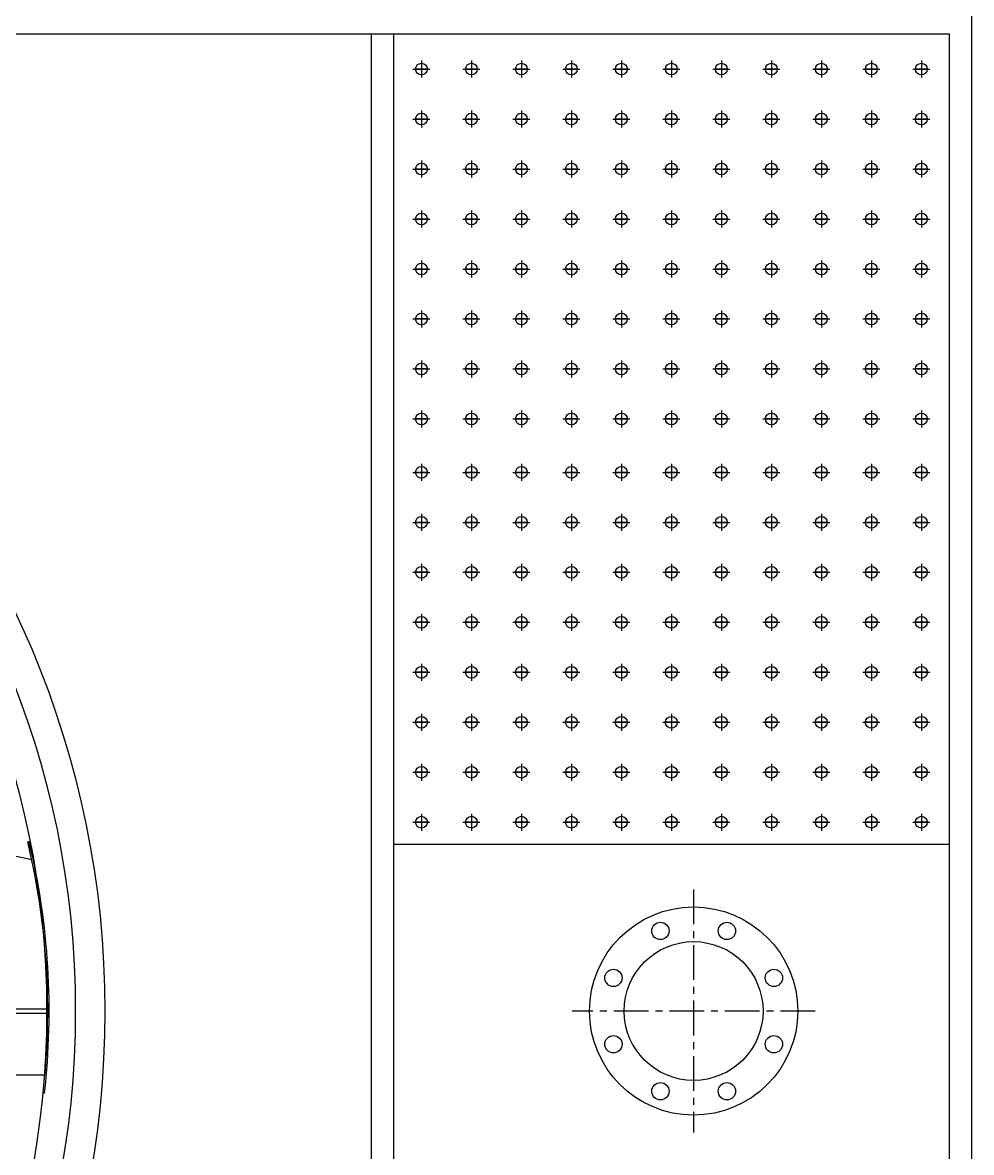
# Model space of a CAD drawing. Header units: millimetres. Extents: x 0 to 25222, y 0 to 17836.
# Drawn here: x 8255 to 9963, y 12965 to 14999 of the extents above; entities that cross this region are included whole.
import ezdxf

# ---------------------------------------------------------------- set-up
doc = ezdxf.new("R2010")
doc.units = ezdxf.units.MM
doc.linetypes.add('CENTER', pattern=[2, 1.25, -0.25, 0.25, -0.25])
doc.layers.add('CENTER', color=1, linetype='CENTER')
doc.layers.add('LINE', color=7, linetype='Continuous')

msp = doc.modelspace()

# ---------------------------------------------------------------- linework, layer by layer
at = {"color": 3}
for p, q in [((9963.1, 15019.1), (9963.1, 11419.1)), ((3533.1, 14979.1), (9923.1, 14979.1)), ((8883.1, 11459.1), (8883.1, 14979.1)), ((8923.1, 11459.1), (8923.1, 14979.1)), ((9923.1, 14979.1), (9923.1, 11459.1)), ((9923.1, 13519.1), (8923.1, 13519.1)), ((6810.5, 13223), (8298.4, 13223)), ((6810.5, 13215.1), (8298.4, 13215.1))]:
    msp.add_line(p, q, dxfattribs=at)
for centre in [(8973.1, 14915.3), (9063.1, 14915.3), (9153.1, 14915.3), (9243.1, 14915.3), (9333.1, 14915.3), (9423.1, 14915.3), (9513.1, 14915.3), (9603.1, 14915.3), (9693.1, 14915.3), (9783.1, 14915.3), (9873.1, 14915.3), (8973.1, 14825.3), (9063.1, 14825.3), (9153.1, 14825.3), (9243.1, 14825.3), (9333.1, 14825.3), (9423.1, 14825.3), (9513.1, 14825.3), (9603.1, 14825.3), (9693.1, 14825.3), (9783.1, 14825.3), (9873.1, 14825.3), (8973.1, 14735.3), (9063.1, 14735.3), (9153.1, 14735.3), (9243.1, 14735.3), (9333.1, 14735.3), (9423.1, 14735.3), (9513.1, 14735.3), (9603.1, 14735.3), (9693.1, 14735.3), (9783.1, 14735.3), (9873.1, 14735.3), (8973.1, 14645.3), (9063.1, 14645.3), (9153.1, 14645.3), (9243.1, 14645.3), (9333.1, 14645.3), (9423.1, 14645.3), (9513.1, 14645.3), (9603.1, 14645.3), (9693.1, 14645.3), (9783.1, 14645.3), (9873.1, 14645.3), (8973.1, 14555.3), (9063.1, 14555.3), (9153.1, 14555.3), (9243.1, 14555.3), (9333.1, 14555.3), (9423.1, 14555.3), (9513.1, 14555.3), (9603.1, 14555.3), (9693.1, 14555.3), (9783.1, 14555.3), (9873.1, 14555.3), (8973.1, 14465.3), (9063.1, 14465.3), (9153.1, 14465.3), (9243.1, 14465.3), (9333.1, 14465.3), (9423.1, 14465.3), (9513.1, 14465.3), (9603.1, 14465.3), (9693.1, 14465.3), (9783.1, 14465.3), (9873.1, 14465.3), (8973.1, 14375.3), (9063.1, 14375.3), (9153.1, 14375.3), (9243.1, 14375.3), (9333.1, 14375.3), (9423.1, 14375.3), (9513.1, 14375.3), (9603.1, 14375.3), (9693.1, 14375.3), (9783.1, 14375.3), (9873.1, 14375.3), (8973.1, 14285.3), (9063.1, 14285.3), (9153.1, 14285.3), (9243.1, 14285.3), (9333.1, 14285.3), (9423.1, 14285.3), (9513.1, 14285.3), (9603.1, 14285.3), (9693.1, 14285.3), (9783.1, 14285.3), (9873.1, 14285.3), (8973.1, 14189.1), (9063.1, 14189.1), (9153.1, 14189.1), (9243.1, 14189.1), (9333.1, 14189.1), (9423.1, 14189.1), (9513.1, 14189.1), (9603.1, 14189.1), (9693.1, 14189.1), (9783.1, 14189.1), (9873.1, 14189.1), (8973.1, 14099.1), (9063.1, 14099.1), (9153.1, 14099.1), (9243.1, 14099.1), (9333.1, 14099.1), (9423.1, 14099.1), (9513.1, 14099.1), (9603.1, 14099.1), (9693.1, 14099.1), (9783.1, 14099.1), (9873.1, 14099.1), (8973.1, 14009.1), (9063.1, 14009.1), (9153.1, 14009.1), (9243.1, 14009.1), (9333.1, 14009.1), (9423.1, 14009.1), (9513.1, 14009.1), (9603.1, 14009.1), (9693.1, 14009.1), (9783.1, 14009.1), (9873.1, 14009.1), (8973.1, 13919.1), (9063.1, 13919.1), (9153.1, 13919.1), (9243.1, 13919.1), (9333.1, 13919.1), (9423.1, 13919.1), (9513.1, 13919.1), (9603.1, 13919.1), (9693.1, 13919.1), (9783.1, 13919.1), (9873.1, 13919.1), (8973.1, 13829.1), (9063.1, 13829.1), (9153.1, 13829.1), (9243.1, 13829.1), (9333.1, 13829.1), (9423.1, 13829.1), (9513.1, 13829.1), (9603.1, 13829.1), (9693.1, 13829.1), (9783.1, 13829.1), (9873.1, 13829.1), (8973.1, 13739.1), (9063.1, 13739.1), (9153.1, 13739.1), (9243.1, 13739.1), (9333.1, 13739.1), (9423.1, 13739.1), (9513.1, 13739.1), (9603.1, 13739.1), (9693.1, 13739.1), (9783.1, 13739.1), (9873.1, 13739.1), (8973.1, 13649.1), (9063.1, 13649.1), (9153.1, 13649.1), (9243.1, 13649.1), (9333.1, 13649.1), (9423.1, 13649.1), (9513.1, 13649.1), (9603.1, 13649.1), (9693.1, 13649.1), (9783.1, 13649.1), (9873.1, 13649.1), (8973.1, 13559.1), (9063.1, 13559.1), (9153.1, 13559.1), (9243.1, 13559.1), (9333.1, 13559.1), (9423.1, 13559.1), (9513.1, 13559.1), (9603.1, 13559.1), (9693.1, 13559.1), (9783.1, 13559.1), (9873.1, 13559.1)]:
    msp.add_circle(centre, 10.6)
for centre, radius in [((6728.1, 13219.1), 1675), ((6728.1, 13219.1), 1675), ((6728.1, 13219.1), 1621.9), ((6728.1, 13219.1), 1570.3), ((9463.1, 13219.1), 187.5), ((9403.3, 13363.4), 15.6), ((9522.9, 13363.4), 15.6), ((9463.1, 13219.1), 125), ((9318.8, 13278.8), 15.6), ((9607.5, 13278.8), 15.6), ((9318.8, 13159.3), 15.6), ((9607.5, 13159.3), 15.6), ((9403.3, 13074.7), 15.6), ((9522.9, 13074.7), 15.6)]:
    msp.add_circle(centre, radius, dxfattribs=at)
at = {"layer": 'CENTER', "linetype": 'CENTER', "ltscale": 50}
for p, q in [((8957.8, 14915.3), (8988.4, 14915.3)), ((8984.9, 14915.3), (8961.4, 14915.3)), ((8961.4, 14915.3), (8984.9, 14915.3)), ((8984.9, 14915.3), (8961.4, 14915.3)), ((8973.1, 14930.6), (8973.1, 14900)), ((8973.1, 14927.1), (8973.1, 14903.5)), ((9047.8, 14915.3), (9078.4, 14915.3)), ((9074.9, 14915.3), (9051.4, 14915.3)), ((9051.4, 14915.3), (9074.9, 14915.3)), ((9074.9, 14915.3), (9051.4, 14915.3)), ((9063.1, 14930.6), (9063.1, 14900)), ((9063.1, 14927.1), (9063.1, 14903.5)), ((9137.8, 14915.3), (9168.4, 14915.3)), ((9164.9, 14915.3), (9141.4, 14915.3)), ((9141.4, 14915.3), (9164.9, 14915.3)), ((9164.9, 14915.3), (9141.4, 14915.3)), ((9153.1, 14930.6), (9153.1, 14900)), ((9153.1, 14927.1), (9153.1, 14903.5)), ((9227.8, 14915.3), (9258.4, 14915.3)), ((9254.9, 14915.3), (9231.4, 14915.3)), ((9231.4, 14915.3), (9254.9, 14915.3)), ((9254.9, 14915.3), (9231.4, 14915.3)), ((9243.1, 14930.6), (9243.1, 14900)), ((9243.1, 14927.1), (9243.1, 14903.5)), ((9317.8, 14915.3), (9348.4, 14915.3)), ((9344.9, 14915.3), (9321.4, 14915.3)), ((9321.4, 14915.3), (9344.9, 14915.3)), ((9344.9, 14915.3), (9321.4, 14915.3)), ((9333.1, 14930.6), (9333.1, 14900)), ((9333.1, 14927.1), (9333.1, 14903.5)), ((9407.8, 14915.3), (9438.4, 14915.3)), ((9434.9, 14915.3), (9411.4, 14915.3)), ((9411.4, 14915.3), (9434.9, 14915.3)), ((9434.9, 14915.3), (9411.4, 14915.3)), ((9423.1, 14930.6), (9423.1, 14900)), ((9423.1, 14927.1), (9423.1, 14903.5)), ((9497.8, 14915.3), (9528.4, 14915.3)), ((9524.9, 14915.3), (9501.4, 14915.3)), ((9501.4, 14915.3), (9524.9, 14915.3)), ((9524.9, 14915.3), (9501.4, 14915.3)), ((9513.1, 14930.6), (9513.1, 14900)), ((9513.1, 14927.1), (9513.1, 14903.5)), ((9587.8, 14915.3), (9618.4, 14915.3)), ((9614.9, 14915.3), (9591.4, 14915.3)), ((9591.4, 14915.3), (9614.9, 14915.3)), ((9614.9, 14915.3), (9591.4, 14915.3)), ((9603.1, 14930.6), (9603.1, 14900)), ((9603.1, 14927.1), (9603.1, 14903.5)), ((9677.8, 14915.3), (9708.4, 14915.3)), ((9704.9, 14915.3), (9681.4, 14915.3)), ((9681.4, 14915.3), (9704.9, 14915.3)), ((9704.9, 14915.3), (9681.4, 14915.3)), ((9693.1, 14930.6), (9693.1, 14900)), ((9693.1, 14927.1), (9693.1, 14903.5)), ((9767.8, 14915.3), (9798.4, 14915.3)), ((9794.9, 14915.3), (9771.4, 14915.3)), ((9771.4, 14915.3), (9794.9, 14915.3)), ((9794.9, 14915.3), (9771.4, 14915.3)), ((9783.1, 14930.6), (9783.1, 14900)), ((9783.1, 14927.1), (9783.1, 14903.5)), ((9857.8, 14915.3), (9888.4, 14915.3)), ((9884.9, 14915.3), (9861.4, 14915.3)), ((9861.4, 14915.3), (9884.9, 14915.3)), ((9884.9, 14915.3), (9861.4, 14915.3)), ((9873.1, 14930.6), (9873.1, 14900)), ((9873.1, 14927.1), (9873.1, 14903.5)), ((8973.1, 14840.6), (8973.1, 14810)), ((8973.1, 14837.1), (8973.1, 14813.5)), ((9063.1, 14840.6), (9063.1, 14810)), ((9063.1, 14837.1), (9063.1, 14813.5)), ((9153.1, 14840.6), (9153.1, 14810)), ((9153.1, 14837.1), (9153.1, 14813.5)), ((9243.1, 14840.6), (9243.1, 14810)), ((9243.1, 14837.1), (9243.1, 14813.5)), ((9333.1, 14840.6), (9333.1, 14810)), ((9333.1, 14837.1), (9333.1, 14813.5)), ((9423.1, 14840.6), (9423.1, 14810)), ((9423.1, 14837.1), (9423.1, 14813.5)), ((9513.1, 14840.6), (9513.1, 14810)), ((9513.1, 14837.1), (9513.1, 14813.5)), ((9603.1, 14840.6), (9603.1, 14810)), ((9603.1, 14837.1), (9603.1, 14813.5)), ((9693.1, 14840.6), (9693.1, 14810)), ((9693.1, 14837.1), (9693.1, 14813.5)), ((9783.1, 14840.6), (9783.1, 14810)), ((9783.1, 14837.1), (9783.1, 14813.5)), ((9873.1, 14840.6), (9873.1, 14810)), ((9873.1, 14837.1), (9873.1, 14813.5)), ((8957.8, 14825.3), (8988.4, 14825.3)), ((8984.9, 14825.3), (8961.4, 14825.3)), ((8961.4, 14825.3), (8984.9, 14825.3)), ((8984.9, 14825.3), (8961.4, 14825.3)), ((9047.8, 14825.3), (9078.4, 14825.3)), ((9074.9, 14825.3), (9051.4, 14825.3)), ((9051.4, 14825.3), (9074.9, 14825.3)), ((9074.9, 14825.3), (9051.4, 14825.3)), ((9137.8, 14825.3), (9168.4, 14825.3)), ((9164.9, 14825.3), (9141.4, 14825.3)), ((9141.4, 14825.3), (9164.9, 14825.3)), ((9164.9, 14825.3), (9141.4, 14825.3)), ((9227.8, 14825.3), (9258.4, 14825.3)), ((9254.9, 14825.3), (9231.4, 14825.3)), ((9231.4, 14825.3), (9254.9, 14825.3)), ((9254.9, 14825.3), (9231.4, 14825.3)), ((9317.8, 14825.3), (9348.4, 14825.3)), ((9344.9, 14825.3), (9321.4, 14825.3)), ((9321.4, 14825.3), (9344.9, 14825.3)), ((9344.9, 14825.3), (9321.4, 14825.3)), ((9407.8, 14825.3), (9438.4, 14825.3)), ((9434.9, 14825.3), (9411.4, 14825.3)), ((9411.4, 14825.3), (9434.9, 14825.3)), ((9434.9, 14825.3), (9411.4, 14825.3)), ((9497.8, 14825.3), (9528.4, 14825.3)), ((9524.9, 14825.3), (9501.4, 14825.3)), ((9501.4, 14825.3), (9524.9, 14825.3)), ((9524.9, 14825.3), (9501.4, 14825.3)), ((9587.8, 14825.3), (9618.4, 14825.3)), ((9614.9, 14825.3), (9591.4, 14825.3)), ((9591.4, 14825.3), (9614.9, 14825.3)), ((9614.9, 14825.3), (9591.4, 14825.3)), ((9677.8, 14825.3), (9708.4, 14825.3)), ((9704.9, 14825.3), (9681.4, 14825.3)), ((9681.4, 14825.3), (9704.9, 14825.3)), ((9704.9, 14825.3), (9681.4, 14825.3)), ((9767.8, 14825.3), (9798.4, 14825.3)), ((9794.9, 14825.3), (9771.4, 14825.3)), ((9771.4, 14825.3), (9794.9, 14825.3)), ((9794.9, 14825.3), (9771.4, 14825.3)), ((9857.8, 14825.3), (9888.4, 14825.3)), ((9884.9, 14825.3), (9861.4, 14825.3)), ((9861.4, 14825.3), (9884.9, 14825.3)), ((9884.9, 14825.3), (9861.4, 14825.3)), ((8973.1, 14750.6), (8973.1, 14720)), ((9063.1, 14750.6), (9063.1, 14720)), ((9153.1, 14750.6), (9153.1, 14720)), ((9243.1, 14750.6), (9243.1, 14720)), ((9333.1, 14750.6), (9333.1, 14720)), ((9423.1, 14750.6), (9423.1, 14720)), ((9513.1, 14750.6), (9513.1, 14720)), ((9603.1, 14750.6), (9603.1, 14720)), ((9693.1, 14750.6), (9693.1, 14720)), ((9783.1, 14750.6), (9783.1, 14720)), ((9873.1, 14750.6), (9873.1, 14720)), ((8957.8, 14735.3), (8988.4, 14735.3)), ((8984.9, 14735.3), (8961.4, 14735.3)), ((8961.4, 14735.3), (8984.9, 14735.3)), ((8984.9, 14735.3), (8961.4, 14735.3)), ((8973.1, 14747.1), (8973.1, 14723.5)), ((9047.8, 14735.3), (9078.4, 14735.3)), ((9074.9, 14735.3), (9051.4, 14735.3)), ((9051.4, 14735.3), (9074.9, 14735.3)), ((9074.9, 14735.3), (9051.4, 14735.3)), ((9063.1, 14747.1), (9063.1, 14723.5)), ((9137.8, 14735.3), (9168.4, 14735.3)), ((9164.9, 14735.3), (9141.4, 14735.3)), ((9141.4, 14735.3), (9164.9, 14735.3)), ((9164.9, 14735.3), (9141.4, 14735.3)), ((9153.1, 14747.1), (9153.1, 14723.5)), ((9227.8, 14735.3), (9258.4, 14735.3)), ((9254.9, 14735.3), (9231.4, 14735.3)), ((9231.4, 14735.3), (9254.9, 14735.3)), ((9254.9, 14735.3), (9231.4, 14735.3)), ((9243.1, 14747.1), (9243.1, 14723.5)), ((9317.8, 14735.3), (9348.4, 14735.3)), ((9344.9, 14735.3), (9321.4, 14735.3)), ((9321.4, 14735.3), (9344.9, 14735.3)), ((9344.9, 14735.3), (9321.4, 14735.3)), ((9333.1, 14747.1), (9333.1, 14723.5)), ((9407.8, 14735.3), (9438.4, 14735.3)), ((9434.9, 14735.3), (9411.4, 14735.3)), ((9411.4, 14735.3), (9434.9, 14735.3)), ((9434.9, 14735.3), (9411.4, 14735.3)), ((9423.1, 14747.1), (9423.1, 14723.5)), ((9497.8, 14735.3), (9528.4, 14735.3)), ((9524.9, 14735.3), (9501.4, 14735.3)), ((9501.4, 14735.3), (9524.9, 14735.3)), ((9524.9, 14735.3), (9501.4, 14735.3)), ((9513.1, 14747.1), (9513.1, 14723.5)), ((9587.8, 14735.3), (9618.4, 14735.3)), ((9614.9, 14735.3), (9591.4, 14735.3)), ((9591.4, 14735.3), (9614.9, 14735.3)), ((9614.9, 14735.3), (9591.4, 14735.3)), ((9603.1, 14747.1), (9603.1, 14723.5)), ((9677.8, 14735.3), (9708.4, 14735.3)), ((9704.9, 14735.3), (9681.4, 14735.3)), ((9681.4, 14735.3), (9704.9, 14735.3)), ((9704.9, 14735.3), (9681.4, 14735.3)), ((9693.1, 14747.1), (9693.1, 14723.5)), ((9767.8, 14735.3), (9798.4, 14735.3)), ((9794.9, 14735.3), (9771.4, 14735.3)), ((9771.4, 14735.3), (9794.9, 14735.3)), ((9794.9, 14735.3), (9771.4, 14735.3)), ((9783.1, 14747.1), (9783.1, 14723.5)), ((9857.8, 14735.3), (9888.4, 14735.3)), ((9884.9, 14735.3), (9861.4, 14735.3)), ((9861.4, 14735.3), (9884.9, 14735.3)), ((9884.9, 14735.3), (9861.4, 14735.3)), ((9873.1, 14747.1), (9873.1, 14723.5)), ((8973.1, 14660.6), (8973.1, 14630)), ((8973.1, 14657.1), (8973.1, 14633.5)), ((9063.1, 14660.6), (9063.1, 14630)), ((9063.1, 14657.1), (9063.1, 14633.5)), ((9153.1, 14660.6), (9153.1, 14630)), ((9153.1, 14657.1), (9153.1, 14633.5)), ((9243.1, 14660.6), (9243.1, 14630)), ((9243.1, 14657.1), (9243.1, 14633.5)), ((9333.1, 14660.6), (9333.1, 14630)), ((9333.1, 14657.1), (9333.1, 14633.5)), ((9423.1, 14660.6), (9423.1, 14630)), ((9423.1, 14657.1), (9423.1, 14633.5)), ((9513.1, 14660.6), (9513.1, 14630)), ((9513.1, 14657.1), (9513.1, 14633.5)), ((9603.1, 14660.6), (9603.1, 14630)), ((9603.1, 14657.1), (9603.1, 14633.5)), ((9693.1, 14660.6), (9693.1, 14630)), ((9693.1, 14657.1), (9693.1, 14633.5)), ((9783.1, 14660.6), (9783.1, 14630)), ((9783.1, 14657.1), (9783.1, 14633.5)), ((9873.1, 14660.6), (9873.1, 14630)), ((9873.1, 14657.1), (9873.1, 14633.5)), ((8957.8, 14645.3), (8988.4, 14645.3)), ((8984.9, 14645.3), (8961.4, 14645.3)), ((8961.4, 14645.3), (8984.9, 14645.3)), ((8984.9, 14645.3), (8961.4, 14645.3)), ((9047.8, 14645.3), (9078.4, 14645.3)), ((9074.9, 14645.3), (9051.4, 14645.3)), ((9051.4, 14645.3), (9074.9, 14645.3)), ((9074.9, 14645.3), (9051.4, 14645.3)), ((9137.8, 14645.3), (9168.4, 14645.3)), ((9164.9, 14645.3), (9141.4, 14645.3)), ((9141.4, 14645.3), (9164.9, 14645.3)), ((9164.9, 14645.3), (9141.4, 14645.3)), ((9227.8, 14645.3), (9258.4, 14645.3)), ((9254.9, 14645.3), (9231.4, 14645.3)), ((9231.4, 14645.3), (9254.9, 14645.3)), ((9254.9, 14645.3), (9231.4, 14645.3)), ((9317.8, 14645.3), (9348.4, 14645.3)), ((9344.9, 14645.3), (9321.4, 14645.3)), ((9321.4, 14645.3), (9344.9, 14645.3)), ((9344.9, 14645.3), (9321.4, 14645.3)), ((9407.8, 14645.3), (9438.4, 14645.3)), ((9434.9, 14645.3), (9411.4, 14645.3)), ((9411.4, 14645.3), (9434.9, 14645.3)), ((9434.9, 14645.3), (9411.4, 14645.3)), ((9497.8, 14645.3), (9528.4, 14645.3)), ((9524.9, 14645.3), (9501.4, 14645.3)), ((9501.4, 14645.3), (9524.9, 14645.3)), ((9524.9, 14645.3), (9501.4, 14645.3)), ((9587.8, 14645.3), (9618.4, 14645.3)), ((9614.9, 14645.3), (9591.4, 14645.3)), ((9591.4, 14645.3), (9614.9, 14645.3)), ((9614.9, 14645.3), (9591.4, 14645.3)), ((9677.8, 14645.3), (9708.4, 14645.3)), ((9704.9, 14645.3), (9681.4, 14645.3)), ((9681.4, 14645.3), (9704.9, 14645.3)), ((9704.9, 14645.3), (9681.4, 14645.3)), ((9767.8, 14645.3), (9798.4, 14645.3)), ((9794.9, 14645.3), (9771.4, 14645.3)), ((9771.4, 14645.3), (9794.9, 14645.3)), ((9794.9, 14645.3), (9771.4, 14645.3)), ((9857.8, 14645.3), (9888.4, 14645.3)), ((9884.9, 14645.3), (9861.4, 14645.3)), ((9861.4, 14645.3), (9884.9, 14645.3)), ((9884.9, 14645.3), (9861.4, 14645.3)), ((8973.1, 14570.6), (8973.1, 14540)), ((9063.1, 14570.6), (9063.1, 14540)), ((9153.1, 14570.6), (9153.1, 14540)), ((9243.1, 14570.6), (9243.1, 14540)), ((9333.1, 14570.6), (9333.1, 14540)), ((9423.1, 14570.6), (9423.1, 14540)), ((9513.1, 14570.6), (9513.1, 14540)), ((9603.1, 14570.6), (9603.1, 14540)), ((9693.1, 14570.6), (9693.1, 14540)), ((9783.1, 14570.6), (9783.1, 14540)), ((9873.1, 14570.6), (9873.1, 14540)), ((8957.8, 14555.3), (8988.4, 14555.3)), ((8984.9, 14555.3), (8961.4, 14555.3)), ((8961.4, 14555.3), (8984.9, 14555.3)), ((8984.9, 14555.3), (8961.4, 14555.3)), ((8973.1, 14567.1), (8973.1, 14543.5)), ((9047.8, 14555.3), (9078.4, 14555.3)), ((9074.9, 14555.3), (9051.4, 14555.3)), ((9051.4, 14555.3), (9074.9, 14555.3)), ((9074.9, 14555.3), (9051.4, 14555.3)), ((9063.1, 14567.1), (9063.1, 14543.5)), ((9137.8, 14555.3), (9168.4, 14555.3)), ((9164.9, 14555.3), (9141.4, 14555.3)), ((9141.4, 14555.3), (9164.9, 14555.3)), ((9164.9, 14555.3), (9141.4, 14555.3)), ((9153.1, 14567.1), (9153.1, 14543.5)), ((9227.8, 14555.3), (9258.4, 14555.3)), ((9254.9, 14555.3), (9231.4, 14555.3)), ((9231.4, 14555.3), (9254.9, 14555.3)), ((9254.9, 14555.3), (9231.4, 14555.3)), ((9243.1, 14567.1), (9243.1, 14543.5)), ((9317.8, 14555.3), (9348.4, 14555.3)), ((9344.9, 14555.3), (9321.4, 14555.3)), ((9321.4, 14555.3), (9344.9, 14555.3)), ((9344.9, 14555.3), (9321.4, 14555.3)), ((9333.1, 14567.1), (9333.1, 14543.5)), ((9407.8, 14555.3), (9438.4, 14555.3)), ((9434.9, 14555.3), (9411.4, 14555.3)), ((9411.4, 14555.3), (9434.9, 14555.3)), ((9434.9, 14555.3), (9411.4, 14555.3)), ((9423.1, 14567.1), (9423.1, 14543.5)), ((9497.8, 14555.3), (9528.4, 14555.3)), ((9524.9, 14555.3), (9501.4, 14555.3)), ((9501.4, 14555.3), (9524.9, 14555.3)), ((9524.9, 14555.3), (9501.4, 14555.3)), ((9513.1, 14567.1), (9513.1, 14543.5)), ((9587.8, 14555.3), (9618.4, 14555.3)), ((9614.9, 14555.3), (9591.4, 14555.3)), ((9591.4, 14555.3), (9614.9, 14555.3)), ((9614.9, 14555.3), (9591.4, 14555.3)), ((9603.1, 14567.1), (9603.1, 14543.5)), ((9677.8, 14555.3), (9708.4, 14555.3)), ((9704.9, 14555.3), (9681.4, 14555.3)), ((9681.4, 14555.3), (9704.9, 14555.3)), ((9704.9, 14555.3), (9681.4, 14555.3)), ((9693.1, 14567.1), (9693.1, 14543.5)), ((9767.8, 14555.3), (9798.4, 14555.3)), ((9794.9, 14555.3), (9771.4, 14555.3)), ((9771.4, 14555.3), (9794.9, 14555.3)), ((9794.9, 14555.3), (9771.4, 14555.3)), ((9783.1, 14567.1), (9783.1, 14543.5)), ((9857.8, 14555.3), (9888.4, 14555.3)), ((9884.9, 14555.3), (9861.4, 14555.3)), ((9861.4, 14555.3), (9884.9, 14555.3)), ((9884.9, 14555.3), (9861.4, 14555.3)), ((9873.1, 14567.1), (9873.1, 14543.5)), ((8973.1, 14480.6), (8973.1, 14450)), ((8973.1, 14477.1), (8973.1, 14453.5)), ((9063.1, 14480.6), (9063.1, 14450)), ((9063.1, 14477.1), (9063.1, 14453.5)), ((9153.1, 14480.6), (9153.1, 14450)), ((9153.1, 14477.1), (9153.1, 14453.5)), ((9243.1, 14480.6), (9243.1, 14450)), ((9243.1, 14477.1), (9243.1, 14453.5)), ((9333.1, 14480.6), (9333.1, 14450)), ((9333.1, 14477.1), (9333.1, 14453.5)), ((9423.1, 14480.6), (9423.1, 14450)), ((9423.1, 14477.1), (9423.1, 14453.5)), ((9513.1, 14480.6), (9513.1, 14450)), ((9513.1, 14477.1), (9513.1, 14453.5)), ((9603.1, 14480.6), (9603.1, 14450)), ((9603.1, 14477.1), (9603.1, 14453.5)), ((9693.1, 14480.6), (9693.1, 14450)), ((9693.1, 14477.1), (9693.1, 14453.5)), ((9783.1, 14480.6), (9783.1, 14450)), ((9783.1, 14477.1), (9783.1, 14453.5)), ((9873.1, 14480.6), (9873.1, 14450)), ((9873.1, 14477.1), (9873.1, 14453.5)), ((8957.8, 14465.3), (8988.4, 14465.3)), ((8984.9, 14465.3), (8961.4, 14465.3)), ((8961.4, 14465.3), (8984.9, 14465.3)), ((8984.9, 14465.3), (8961.4, 14465.3)), ((9047.8, 14465.3), (9078.4, 14465.3)), ((9074.9, 14465.3), (9051.4, 14465.3)), ((9051.4, 14465.3), (9074.9, 14465.3)), ((9074.9, 14465.3), (9051.4, 14465.3)), ((9137.8, 14465.3), (9168.4, 14465.3)), ((9164.9, 14465.3), (9141.4, 14465.3)), ((9141.4, 14465.3), (9164.9, 14465.3)), ((9164.9, 14465.3), (9141.4, 14465.3)), ((9227.8, 14465.3), (9258.4, 14465.3)), ((9254.9, 14465.3), (9231.4, 14465.3)), ((9231.4, 14465.3), (9254.9, 14465.3)), ((9254.9, 14465.3), (9231.4, 14465.3)), ((9317.8, 14465.3), (9348.4, 14465.3)), ((9344.9, 14465.3), (9321.4, 14465.3)), ((9321.4, 14465.3), (9344.9, 14465.3)), ((9344.9, 14465.3), (9321.4, 14465.3)), ((9407.8, 14465.3), (9438.4, 14465.3)), ((9434.9, 14465.3), (9411.4, 14465.3)), ((9411.4, 14465.3), (9434.9, 14465.3)), ((9434.9, 14465.3), (9411.4, 14465.3)), ((9497.8, 14465.3), (9528.4, 14465.3)), ((9524.9, 14465.3), (9501.4, 14465.3)), ((9501.4, 14465.3), (9524.9, 14465.3)), ((9524.9, 14465.3), (9501.4, 14465.3)), ((9587.8, 14465.3), (9618.4, 14465.3)), ((9614.9, 14465.3), (9591.4, 14465.3)), ((9591.4, 14465.3), (9614.9, 14465.3)), ((9614.9, 14465.3), (9591.4, 14465.3)), ((9677.8, 14465.3), (9708.4, 14465.3)), ((9704.9, 14465.3), (9681.4, 14465.3)), ((9681.4, 14465.3), (9704.9, 14465.3)), ((9704.9, 14465.3), (9681.4, 14465.3)), ((9767.8, 14465.3), (9798.4, 14465.3)), ((9794.9, 14465.3), (9771.4, 14465.3)), ((9771.4, 14465.3), (9794.9, 14465.3)), ((9794.9, 14465.3), (9771.4, 14465.3)), ((9857.8, 14465.3), (9888.4, 14465.3)), ((9884.9, 14465.3), (9861.4, 14465.3)), ((9861.4, 14465.3), (9884.9, 14465.3)), ((9884.9, 14465.3), (9861.4, 14465.3)), ((8973.1, 14390.6), (8973.1, 14360)), ((8973.1, 14387.1), (8973.1, 14363.5)), ((9063.1, 14390.6), (9063.1, 14360)), ((9063.1, 14387.1), (9063.1, 14363.5)), ((9153.1, 14390.6), (9153.1, 14360)), ((9153.1, 14387.1), (9153.1, 14363.5)), ((9243.1, 14390.6), (9243.1, 14360)), ((9243.1, 14387.1), (9243.1, 14363.5)), ((9333.1, 14390.6), (9333.1, 14360)), ((9333.1, 14387.1), (9333.1, 14363.5)), ((9423.1, 14390.6), (9423.1, 14360)), ((9423.1, 14387.1), (9423.1, 14363.5)), ((9513.1, 14390.6), (9513.1, 14360)), ((9513.1, 14387.1), (9513.1, 14363.5)), ((9603.1, 14390.6), (9603.1, 14360)), ((9603.1, 14387.1), (9603.1, 14363.5)), ((9693.1, 14390.6), (9693.1, 14360)), ((9693.1, 14387.1), (9693.1, 14363.5)), ((9783.1, 14390.6), (9783.1, 14360)), ((9783.1, 14387.1), (9783.1, 14363.5)), ((9873.1, 14390.6), (9873.1, 14360)), ((9873.1, 14387.1), (9873.1, 14363.5)), ((8957.8, 14375.3), (8988.4, 14375.3)), ((8984.9, 14375.3), (8961.4, 14375.3)), ((8961.4, 14375.3), (8984.9, 14375.3)), ((8984.9, 14375.3), (8961.4, 14375.3)), ((9047.8, 14375.3), (9078.4, 14375.3)), ((9074.9, 14375.3), (9051.4, 14375.3)), ((9051.4, 14375.3), (9074.9, 14375.3)), ((9074.9, 14375.3), (9051.4, 14375.3)), ((9137.8, 14375.3), (9168.4, 14375.3)), ((9164.9, 14375.3), (9141.4, 14375.3)), ((9141.4, 14375.3), (9164.9, 14375.3)), ((9164.9, 14375.3), (9141.4, 14375.3)), ((9227.8, 14375.3), (9258.4, 14375.3)), ((9254.9, 14375.3), (9231.4, 14375.3)), ((9231.4, 14375.3), (9254.9, 14375.3)), ((9254.9, 14375.3), (9231.4, 14375.3)), ((9317.8, 14375.3), (9348.4, 14375.3)), ((9344.9, 14375.3), (9321.4, 14375.3)), ((9321.4, 14375.3), (9344.9, 14375.3)), ((9344.9, 14375.3), (9321.4, 14375.3)), ((9407.8, 14375.3), (9438.4, 14375.3)), ((9434.9, 14375.3), (9411.4, 14375.3)), ((9411.4, 14375.3), (9434.9, 14375.3)), ((9434.9, 14375.3), (9411.4, 14375.3)), ((9497.8, 14375.3), (9528.4, 14375.3)), ((9524.9, 14375.3), (9501.4, 14375.3)), ((9501.4, 14375.3), (9524.9, 14375.3)), ((9524.9, 14375.3), (9501.4, 14375.3)), ((9587.8, 14375.3), (9618.4, 14375.3)), ((9614.9, 14375.3), (9591.4, 14375.3)), ((9591.4, 14375.3), (9614.9, 14375.3)), ((9614.9, 14375.3), (9591.4, 14375.3)), ((9677.8, 14375.3), (9708.4, 14375.3)), ((9704.9, 14375.3), (9681.4, 14375.3)), ((9681.4, 14375.3), (9704.9, 14375.3)), ((9704.9, 14375.3), (9681.4, 14375.3)), ((9767.8, 14375.3), (9798.4, 14375.3)), ((9794.9, 14375.3), (9771.4, 14375.3)), ((9771.4, 14375.3), (9794.9, 14375.3)), ((9794.9, 14375.3), (9771.4, 14375.3)), ((9857.8, 14375.3), (9888.4, 14375.3)), ((9884.9, 14375.3), (9861.4, 14375.3)), ((9861.4, 14375.3), (9884.9, 14375.3)), ((9884.9, 14375.3), (9861.4, 14375.3)), ((8957.8, 14285.3), (8988.4, 14285.3)), ((8984.9, 14285.3), (8961.4, 14285.3)), ((8961.4, 14285.3), (8984.9, 14285.3)), ((8984.9, 14285.3), (8961.4, 14285.3)), ((8973.1, 14300.6), (8973.1, 14270)), ((8973.1, 14297.1), (8973.1, 14273.5)), ((9047.8, 14285.3), (9078.4, 14285.3)), ((9074.9, 14285.3), (9051.4, 14285.3)), ((9051.4, 14285.3), (9074.9, 14285.3)), ((9074.9, 14285.3), (9051.4, 14285.3)), ((9063.1, 14300.6), (9063.1, 14270)), ((9063.1, 14297.1), (9063.1, 14273.5)), ((9137.8, 14285.3), (9168.4, 14285.3)), ((9164.9, 14285.3), (9141.4, 14285.3)), ((9141.4, 14285.3), (9164.9, 14285.3)), ((9164.9, 14285.3), (9141.4, 14285.3)), ((9153.1, 14300.6), (9153.1, 14270)), ((9153.1, 14297.1), (9153.1, 14273.5)), ((9227.8, 14285.3), (9258.4, 14285.3)), ((9254.9, 14285.3), (9231.4, 14285.3)), ((9231.4, 14285.3), (9254.9, 14285.3)), ((9254.9, 14285.3), (9231.4, 14285.3)), ((9243.1, 14300.6), (9243.1, 14270)), ((9243.1, 14297.1), (9243.1, 14273.5)), ((9317.8, 14285.3), (9348.4, 14285.3)), ((9344.9, 14285.3), (9321.4, 14285.3)), ((9321.4, 14285.3), (9344.9, 14285.3)), ((9344.9, 14285.3), (9321.4, 14285.3)), ((9333.1, 14300.6), (9333.1, 14270)), ((9333.1, 14297.1), (9333.1, 14273.5)), ((9407.8, 14285.3), (9438.4, 14285.3)), ((9434.9, 14285.3), (9411.4, 14285.3)), ((9411.4, 14285.3), (9434.9, 14285.3)), ((9434.9, 14285.3), (9411.4, 14285.3)), ((9423.1, 14300.6), (9423.1, 14270)), ((9423.1, 14297.1), (9423.1, 14273.5)), ((9497.8, 14285.3), (9528.4, 14285.3)), ((9524.9, 14285.3), (9501.4, 14285.3)), ((9501.4, 14285.3), (9524.9, 14285.3)), ((9524.9, 14285.3), (9501.4, 14285.3)), ((9513.1, 14300.6), (9513.1, 14270)), ((9513.1, 14297.1), (9513.1, 14273.5)), ((9587.8, 14285.3), (9618.4, 14285.3)), ((9614.9, 14285.3), (9591.4, 14285.3)), ((9591.4, 14285.3), (9614.9, 14285.3)), ((9614.9, 14285.3), (9591.4, 14285.3)), ((9603.1, 14300.6), (9603.1, 14270)), ((9603.1, 14297.1), (9603.1, 14273.5)), ((9677.8, 14285.3), (9708.4, 14285.3)), ((9704.9, 14285.3), (9681.4, 14285.3)), ((9681.4, 14285.3), (9704.9, 14285.3)), ((9704.9, 14285.3), (9681.4, 14285.3)), ((9693.1, 14300.6), (9693.1, 14270)), ((9693.1, 14297.1), (9693.1, 14273.5)), ((9767.8, 14285.3), (9798.4, 14285.3)), ((9794.9, 14285.3), (9771.4, 14285.3)), ((9771.4, 14285.3), (9794.9, 14285.3)), ((9794.9, 14285.3), (9771.4, 14285.3)), ((9783.1, 14300.6), (9783.1, 14270)), ((9783.1, 14297.1), (9783.1, 14273.5)), ((9857.8, 14285.3), (9888.4, 14285.3)), ((9884.9, 14285.3), (9861.4, 14285.3)), ((9861.4, 14285.3), (9884.9, 14285.3)), ((9884.9, 14285.3), (9861.4, 14285.3)), ((9873.1, 14300.6), (9873.1, 14270)), ((9873.1, 14297.1), (9873.1, 14273.5)), ((8973.1, 14204.4), (8973.1, 14173.8)), ((9063.1, 14204.4), (9063.1, 14173.8)), ((9153.1, 14204.4), (9153.1, 14173.8)), ((9243.1, 14204.4), (9243.1, 14173.8)), ((9333.1, 14204.4), (9333.1, 14173.8)), ((9423.1, 14204.4), (9423.1, 14173.8)), ((9513.1, 14204.4), (9513.1, 14173.8)), ((9603.1, 14204.4), (9603.1, 14173.8)), ((9693.1, 14204.4), (9693.1, 14173.8)), ((9783.1, 14204.4), (9783.1, 14173.8)), ((9873.1, 14204.4), (9873.1, 14173.8)), ((8957.8, 14189.1), (8988.4, 14189.1)), ((8984.9, 14189.1), (8961.4, 14189.1)), ((8961.4, 14189.1), (8984.9, 14189.1)), ((8984.9, 14189.1), (8961.4, 14189.1)), ((8973.1, 14200.8), (8973.1, 14177.3)), ((9047.8, 14189.1), (9078.4, 14189.1)), ((9074.9, 14189.1), (9051.4, 14189.1)), ((9051.4, 14189.1), (9074.9, 14189.1)), ((9074.9, 14189.1), (9051.4, 14189.1)), ((9063.1, 14200.8), (9063.1, 14177.3)), ((9137.8, 14189.1), (9168.4, 14189.1)), ((9164.9, 14189.1), (9141.4, 14189.1)), ((9141.4, 14189.1), (9164.9, 14189.1)), ((9164.9, 14189.1), (9141.4, 14189.1)), ((9153.1, 14200.8), (9153.1, 14177.3)), ((9227.8, 14189.1), (9258.4, 14189.1)), ((9254.9, 14189.1), (9231.4, 14189.1)), ((9231.4, 14189.1), (9254.9, 14189.1)), ((9254.9, 14189.1), (9231.4, 14189.1)), ((9243.1, 14200.8), (9243.1, 14177.3)), ((9317.8, 14189.1), (9348.4, 14189.1)), ((9344.9, 14189.1), (9321.4, 14189.1)), ((9321.4, 14189.1), (9344.9, 14189.1)), ((9344.9, 14189.1), (9321.4, 14189.1)), ((9333.1, 14200.8), (9333.1, 14177.3)), ((9407.8, 14189.1), (9438.4, 14189.1)), ((9434.9, 14189.1), (9411.4, 14189.1)), ((9411.4, 14189.1), (9434.9, 14189.1)), ((9434.9, 14189.1), (9411.4, 14189.1)), ((9423.1, 14200.8), (9423.1, 14177.3)), ((9497.8, 14189.1), (9528.4, 14189.1)), ((9524.9, 14189.1), (9501.4, 14189.1)), ((9501.4, 14189.1), (9524.9, 14189.1)), ((9524.9, 14189.1), (9501.4, 14189.1)), ((9513.1, 14200.8), (9513.1, 14177.3)), ((9587.8, 14189.1), (9618.4, 14189.1)), ((9614.9, 14189.1), (9591.4, 14189.1)), ((9591.4, 14189.1), (9614.9, 14189.1)), ((9614.9, 14189.1), (9591.4, 14189.1)), ((9603.1, 14200.8), (9603.1, 14177.3)), ((9677.8, 14189.1), (9708.4, 14189.1)), ((9704.9, 14189.1), (9681.4, 14189.1)), ((9681.4, 14189.1), (9704.9, 14189.1)), ((9704.9, 14189.1), (9681.4, 14189.1)), ((9693.1, 14200.8), (9693.1, 14177.3)), ((9767.8, 14189.1), (9798.4, 14189.1)), ((9794.9, 14189.1), (9771.4, 14189.1)), ((9771.4, 14189.1), (9794.9, 14189.1)), ((9794.9, 14189.1), (9771.4, 14189.1)), ((9783.1, 14200.8), (9783.1, 14177.3)), ((9857.8, 14189.1), (9888.4, 14189.1)), ((9884.9, 14189.1), (9861.4, 14189.1)), ((9861.4, 14189.1), (9884.9, 14189.1)), ((9884.9, 14189.1), (9861.4, 14189.1)), ((9873.1, 14200.8), (9873.1, 14177.3)), ((8973.1, 14114.4), (8973.1, 14083.8)), ((8973.1, 14110.8), (8973.1, 14087.3)), ((9063.1, 14114.4), (9063.1, 14083.8)), ((9063.1, 14110.8), (9063.1, 14087.3)), ((9153.1, 14114.4), (9153.1, 14083.8)), ((9153.1, 14110.8), (9153.1, 14087.3)), ((9243.1, 14114.4), (9243.1, 14083.8)), ((9243.1, 14110.8), (9243.1, 14087.3)), ((9333.1, 14114.4), (9333.1, 14083.8)), ((9333.1, 14110.8), (9333.1, 14087.3)), ((9423.1, 14114.4), (9423.1, 14083.8)), ((9423.1, 14110.8), (9423.1, 14087.3)), ((9513.1, 14114.4), (9513.1, 14083.8)), ((9513.1, 14110.8), (9513.1, 14087.3)), ((9603.1, 14114.4), (9603.1, 14083.8)), ((9603.1, 14110.8), (9603.1, 14087.3)), ((9693.1, 14114.4), (9693.1, 14083.8)), ((9693.1, 14110.8), (9693.1, 14087.3)), ((9783.1, 14114.4), (9783.1, 14083.8)), ((9783.1, 14110.8), (9783.1, 14087.3)), ((9873.1, 14114.4), (9873.1, 14083.8)), ((9873.1, 14110.8), (9873.1, 14087.3)), ((8957.8, 14099.1), (8988.4, 14099.1)), ((8984.9, 14099.1), (8961.4, 14099.1)), ((8961.4, 14099.1), (8984.9, 14099.1)), ((8984.9, 14099.1), (8961.4, 14099.1)), ((9047.8, 14099.1), (9078.4, 14099.1)), ((9074.9, 14099.1), (9051.4, 14099.1)), ((9051.4, 14099.1), (9074.9, 14099.1)), ((9074.9, 14099.1), (9051.4, 14099.1)), ((9137.8, 14099.1), (9168.4, 14099.1)), ((9164.9, 14099.1), (9141.4, 14099.1)), ((9141.4, 14099.1), (9164.9, 14099.1)), ((9164.9, 14099.1), (9141.4, 14099.1)), ((9227.8, 14099.1), (9258.4, 14099.1)), ((9254.9, 14099.1), (9231.4, 14099.1)), ((9231.4, 14099.1), (9254.9, 14099.1)), ((9254.9, 14099.1), (9231.4, 14099.1)), ((9317.8, 14099.1), (9348.4, 14099.1)), ((9344.9, 14099.1), (9321.4, 14099.1)), ((9321.4, 14099.1), (9344.9, 14099.1)), ((9344.9, 14099.1), (9321.4, 14099.1)), ((9407.8, 14099.1), (9438.4, 14099.1)), ((9434.9, 14099.1), (9411.4, 14099.1)), ((9411.4, 14099.1), (9434.9, 14099.1)), ((9434.9, 14099.1), (9411.4, 14099.1)), ((9497.8, 14099.1), (9528.4, 14099.1)), ((9524.9, 14099.1), (9501.4, 14099.1)), ((9501.4, 14099.1), (9524.9, 14099.1)), ((9524.9, 14099.1), (9501.4, 14099.1)), ((9587.8, 14099.1), (9618.4, 14099.1)), ((9614.9, 14099.1), (9591.4, 14099.1)), ((9591.4, 14099.1), (9614.9, 14099.1)), ((9614.9, 14099.1), (9591.4, 14099.1)), ((9677.8, 14099.1), (9708.4, 14099.1)), ((9704.9, 14099.1), (9681.4, 14099.1)), ((9681.4, 14099.1), (9704.9, 14099.1)), ((9704.9, 14099.1), (9681.4, 14099.1)), ((9767.8, 14099.1), (9798.4, 14099.1)), ((9794.9, 14099.1), (9771.4, 14099.1)), ((9771.4, 14099.1), (9794.9, 14099.1)), ((9794.9, 14099.1), (9771.4, 14099.1)), ((9857.8, 14099.1), (9888.4, 14099.1)), ((9884.9, 14099.1), (9861.4, 14099.1)), ((9861.4, 14099.1), (9884.9, 14099.1)), ((9884.9, 14099.1), (9861.4, 14099.1)), ((8973.1, 14024.4), (8973.1, 13993.8)), ((8973.1, 14020.8), (8973.1, 13997.3)), ((9063.1, 14024.4), (9063.1, 13993.8)), ((9063.1, 14020.8), (9063.1, 13997.3)), ((9153.1, 14024.4), (9153.1, 13993.8)), ((9153.1, 14020.8), (9153.1, 13997.3)), ((9243.1, 14024.4), (9243.1, 13993.8)), ((9243.1, 14020.8), (9243.1, 13997.3)), ((9333.1, 14024.4), (9333.1, 13993.8)), ((9333.1, 14020.8), (9333.1, 13997.3)), ((9423.1, 14024.4), (9423.1, 13993.8)), ((9423.1, 14020.8), (9423.1, 13997.3)), ((9513.1, 14024.4), (9513.1, 13993.8)), ((9513.1, 14020.8), (9513.1, 13997.3)), ((9603.1, 14024.4), (9603.1, 13993.8)), ((9603.1, 14020.8), (9603.1, 13997.3)), ((9693.1, 14024.4), (9693.1, 13993.8)), ((9693.1, 14020.8), (9693.1, 13997.3)), ((9783.1, 14024.4), (9783.1, 13993.8)), ((9783.1, 14020.8), (9783.1, 13997.3)), ((9873.1, 14024.4), (9873.1, 13993.8)), ((9873.1, 14020.8), (9873.1, 13997.3)), ((8957.8, 14009.1), (8988.4, 14009.1)), ((8984.9, 14009.1), (8961.4, 14009.1)), ((8961.4, 14009.1), (8984.9, 14009.1)), ((8984.9, 14009.1), (8961.4, 14009.1)), ((9047.8, 14009.1), (9078.4, 14009.1)), ((9074.9, 14009.1), (9051.4, 14009.1)), ((9051.4, 14009.1), (9074.9, 14009.1)), ((9074.9, 14009.1), (9051.4, 14009.1)), ((9137.8, 14009.1), (9168.4, 14009.1)), ((9164.9, 14009.1), (9141.4, 14009.1)), ((9141.4, 14009.1), (9164.9, 14009.1)), ((9164.9, 14009.1), (9141.4, 14009.1)), ((9227.8, 14009.1), (9258.4, 14009.1)), ((9254.9, 14009.1), (9231.4, 14009.1)), ((9231.4, 14009.1), (9254.9, 14009.1)), ((9254.9, 14009.1), (9231.4, 14009.1)), ((9317.8, 14009.1), (9348.4, 14009.1)), ((9344.9, 14009.1), (9321.4, 14009.1)), ((9321.4, 14009.1), (9344.9, 14009.1)), ((9344.9, 14009.1), (9321.4, 14009.1)), ((9407.8, 14009.1), (9438.4, 14009.1)), ((9434.9, 14009.1), (9411.4, 14009.1)), ((9411.4, 14009.1), (9434.9, 14009.1)), ((9434.9, 14009.1), (9411.4, 14009.1)), ((9497.8, 14009.1), (9528.4, 14009.1)), ((9524.9, 14009.1), (9501.4, 14009.1)), ((9501.4, 14009.1), (9524.9, 14009.1)), ((9524.9, 14009.1), (9501.4, 14009.1)), ((9587.8, 14009.1), (9618.4, 14009.1)), ((9614.9, 14009.1), (9591.4, 14009.1)), ((9591.4, 14009.1), (9614.9, 14009.1)), ((9614.9, 14009.1), (9591.4, 14009.1)), ((9677.8, 14009.1), (9708.4, 14009.1)), ((9704.9, 14009.1), (9681.4, 14009.1)), ((9681.4, 14009.1), (9704.9, 14009.1)), ((9704.9, 14009.1), (9681.4, 14009.1)), ((9767.8, 14009.1), (9798.4, 14009.1)), ((9794.9, 14009.1), (9771.4, 14009.1)), ((9771.4, 14009.1), (9794.9, 14009.1)), ((9794.9, 14009.1), (9771.4, 14009.1)), ((9857.8, 14009.1), (9888.4, 14009.1)), ((9884.9, 14009.1), (9861.4, 14009.1)), ((9861.4, 14009.1), (9884.9, 14009.1)), ((9884.9, 14009.1), (9861.4, 14009.1)), ((8957.8, 13919.1), (8988.4, 13919.1)), ((8984.9, 13919.1), (8961.4, 13919.1)), ((8961.4, 13919.1), (8984.9, 13919.1)), ((8984.9, 13919.1), (8961.4, 13919.1)), ((8973.1, 13934.4), (8973.1, 13903.8)), ((8973.1, 13930.8), (8973.1, 13907.3)), ((9047.8, 13919.1), (9078.4, 13919.1)), ((9074.9, 13919.1), (9051.4, 13919.1)), ((9051.4, 13919.1), (9074.9, 13919.1)), ((9074.9, 13919.1), (9051.4, 13919.1)), ((9063.1, 13934.4), (9063.1, 13903.8)), ((9063.1, 13930.8), (9063.1, 13907.3)), ((9137.8, 13919.1), (9168.4, 13919.1)), ((9164.9, 13919.1), (9141.4, 13919.1)), ((9141.4, 13919.1), (9164.9, 13919.1)), ((9164.9, 13919.1), (9141.4, 13919.1)), ((9153.1, 13934.4), (9153.1, 13903.8)), ((9153.1, 13930.8), (9153.1, 13907.3)), ((9227.8, 13919.1), (9258.4, 13919.1)), ((9254.9, 13919.1), (9231.4, 13919.1)), ((9231.4, 13919.1), (9254.9, 13919.1)), ((9254.9, 13919.1), (9231.4, 13919.1)), ((9243.1, 13934.4), (9243.1, 13903.8)), ((9243.1, 13930.8), (9243.1, 13907.3)), ((9317.8, 13919.1), (9348.4, 13919.1)), ((9344.9, 13919.1), (9321.4, 13919.1)), ((9321.4, 13919.1), (9344.9, 13919.1)), ((9344.9, 13919.1), (9321.4, 13919.1)), ((9333.1, 13934.4), (9333.1, 13903.8)), ((9333.1, 13930.8), (9333.1, 13907.3)), ((9407.8, 13919.1), (9438.4, 13919.1)), ((9434.9, 13919.1), (9411.4, 13919.1)), ((9411.4, 13919.1), (9434.9, 13919.1)), ((9434.9, 13919.1), (9411.4, 13919.1)), ((9423.1, 13934.4), (9423.1, 13903.8)), ((9423.1, 13930.8), (9423.1, 13907.3)), ((9497.8, 13919.1), (9528.4, 13919.1)), ((9524.9, 13919.1), (9501.4, 13919.1)), ((9501.4, 13919.1), (9524.9, 13919.1)), ((9524.9, 13919.1), (9501.4, 13919.1)), ((9513.1, 13934.4), (9513.1, 13903.8)), ((9513.1, 13930.8), (9513.1, 13907.3)), ((9587.8, 13919.1), (9618.4, 13919.1)), ((9614.9, 13919.1), (9591.4, 13919.1)), ((9591.4, 13919.1), (9614.9, 13919.1)), ((9614.9, 13919.1), (9591.4, 13919.1)), ((9603.1, 13934.4), (9603.1, 13903.8)), ((9603.1, 13930.8), (9603.1, 13907.3)), ((9677.8, 13919.1), (9708.4, 13919.1)), ((9704.9, 13919.1), (9681.4, 13919.1)), ((9681.4, 13919.1), (9704.9, 13919.1)), ((9704.9, 13919.1), (9681.4, 13919.1)), ((9693.1, 13934.4), (9693.1, 13903.8)), ((9693.1, 13930.8), (9693.1, 13907.3)), ((9767.8, 13919.1), (9798.4, 13919.1)), ((9794.9, 13919.1), (9771.4, 13919.1)), ((9771.4, 13919.1), (9794.9, 13919.1)), ((9794.9, 13919.1), (9771.4, 13919.1)), ((9783.1, 13934.4), (9783.1, 13903.8)), ((9783.1, 13930.8), (9783.1, 13907.3)), ((9857.8, 13919.1), (9888.4, 13919.1)), ((9884.9, 13919.1), (9861.4, 13919.1)), ((9861.4, 13919.1), (9884.9, 13919.1)), ((9884.9, 13919.1), (9861.4, 13919.1)), ((9873.1, 13934.4), (9873.1, 13903.8)), ((9873.1, 13930.8), (9873.1, 13907.3)), ((8973.1, 13844.4), (8973.1, 13813.8)), ((8973.1, 13840.8), (8973.1, 13817.3)), ((9063.1, 13844.4), (9063.1, 13813.8)), ((9063.1, 13840.8), (9063.1, 13817.3)), ((9153.1, 13844.4), (9153.1, 13813.8)), ((9153.1, 13840.8), (9153.1, 13817.3)), ((9243.1, 13844.4), (9243.1, 13813.8)), ((9243.1, 13840.8), (9243.1, 13817.3)), ((9333.1, 13844.4), (9333.1, 13813.8)), ((9333.1, 13840.8), (9333.1, 13817.3)), ((9423.1, 13844.4), (9423.1, 13813.8)), ((9423.1, 13840.8), (9423.1, 13817.3)), ((9513.1, 13844.4), (9513.1, 13813.8)), ((9513.1, 13840.8), (9513.1, 13817.3)), ((9603.1, 13844.4), (9603.1, 13813.8)), ((9603.1, 13840.8), (9603.1, 13817.3)), ((9693.1, 13844.4), (9693.1, 13813.8)), ((9693.1, 13840.8), (9693.1, 13817.3)), ((9783.1, 13844.4), (9783.1, 13813.8)), ((9783.1, 13840.8), (9783.1, 13817.3)), ((9873.1, 13844.4), (9873.1, 13813.8)), ((9873.1, 13840.8), (9873.1, 13817.3)), ((8957.8, 13829.1), (8988.4, 13829.1)), ((8984.9, 13829.1), (8961.4, 13829.1)), ((8961.4, 13829.1), (8984.9, 13829.1)), ((8984.9, 13829.1), (8961.4, 13829.1)), ((9047.8, 13829.1), (9078.4, 13829.1)), ((9074.9, 13829.1), (9051.4, 13829.1)), ((9051.4, 13829.1), (9074.9, 13829.1)), ((9074.9, 13829.1), (9051.4, 13829.1)), ((9137.8, 13829.1), (9168.4, 13829.1)), ((9164.9, 13829.1), (9141.4, 13829.1)), ((9141.4, 13829.1), (9164.9, 13829.1)), ((9164.9, 13829.1), (9141.4, 13829.1)), ((9227.8, 13829.1), (9258.4, 13829.1)), ((9254.9, 13829.1), (9231.4, 13829.1)), ((9231.4, 13829.1), (9254.9, 13829.1)), ((9254.9, 13829.1), (9231.4, 13829.1)), ((9317.8, 13829.1), (9348.4, 13829.1)), ((9344.9, 13829.1), (9321.4, 13829.1)), ((9321.4, 13829.1), (9344.9, 13829.1)), ((9344.9, 13829.1), (9321.4, 13829.1)), ((9407.8, 13829.1), (9438.4, 13829.1)), ((9434.9, 13829.1), (9411.4, 13829.1)), ((9411.4, 13829.1), (9434.9, 13829.1)), ((9434.9, 13829.1), (9411.4, 13829.1)), ((9497.8, 13829.1), (9528.4, 13829.1)), ((9524.9, 13829.1), (9501.4, 13829.1)), ((9501.4, 13829.1), (9524.9, 13829.1)), ((9524.9, 13829.1), (9501.4, 13829.1)), ((9587.8, 13829.1), (9618.4, 13829.1)), ((9614.9, 13829.1), (9591.4, 13829.1)), ((9591.4, 13829.1), (9614.9, 13829.1)), ((9614.9, 13829.1), (9591.4, 13829.1)), ((9677.8, 13829.1), (9708.4, 13829.1)), ((9704.9, 13829.1), (9681.4, 13829.1)), ((9681.4, 13829.1), (9704.9, 13829.1)), ((9704.9, 13829.1), (9681.4, 13829.1)), ((9767.8, 13829.1), (9798.4, 13829.1)), ((9794.9, 13829.1), (9771.4, 13829.1)), ((9771.4, 13829.1), (9794.9, 13829.1)), ((9794.9, 13829.1), (9771.4, 13829.1)), ((9857.8, 13829.1), (9888.4, 13829.1)), ((9884.9, 13829.1), (9861.4, 13829.1)), ((9861.4, 13829.1), (9884.9, 13829.1)), ((9884.9, 13829.1), (9861.4, 13829.1)), ((8973.1, 13754.4), (8973.1, 13723.8)), ((9063.1, 13754.4), (9063.1, 13723.8)), ((9153.1, 13754.4), (9153.1, 13723.8)), ((9243.1, 13754.4), (9243.1, 13723.8)), ((9333.1, 13754.4), (9333.1, 13723.8)), ((9423.1, 13754.4), (9423.1, 13723.8)), ((9513.1, 13754.4), (9513.1, 13723.8)), ((9603.1, 13754.4), (9603.1, 13723.8)), ((9693.1, 13754.4), (9693.1, 13723.8)), ((9783.1, 13754.4), (9783.1, 13723.8)), ((9873.1, 13754.4), (9873.1, 13723.8)), ((8957.8, 13739.1), (8988.4, 13739.1)), ((8984.9, 13739.1), (8961.4, 13739.1)), ((8961.4, 13739.1), (8984.9, 13739.1)), ((8984.9, 13739.1), (8961.4, 13739.1)), ((8973.1, 13750.8), (8973.1, 13727.3)), ((9047.8, 13739.1), (9078.4, 13739.1)), ((9074.9, 13739.1), (9051.4, 13739.1)), ((9051.4, 13739.1), (9074.9, 13739.1)), ((9074.9, 13739.1), (9051.4, 13739.1)), ((9063.1, 13750.8), (9063.1, 13727.3)), ((9137.8, 13739.1), (9168.4, 13739.1)), ((9164.9, 13739.1), (9141.4, 13739.1)), ((9141.4, 13739.1), (9164.9, 13739.1)), ((9164.9, 13739.1), (9141.4, 13739.1)), ((9153.1, 13750.8), (9153.1, 13727.3)), ((9227.8, 13739.1), (9258.4, 13739.1)), ((9254.9, 13739.1), (9231.4, 13739.1)), ((9231.4, 13739.1), (9254.9, 13739.1)), ((9254.9, 13739.1), (9231.4, 13739.1)), ((9243.1, 13750.8), (9243.1, 13727.3)), ((9317.8, 13739.1), (9348.4, 13739.1)), ((9344.9, 13739.1), (9321.4, 13739.1)), ((9321.4, 13739.1), (9344.9, 13739.1)), ((9344.9, 13739.1), (9321.4, 13739.1)), ((9333.1, 13750.8), (9333.1, 13727.3)), ((9407.8, 13739.1), (9438.4, 13739.1)), ((9434.9, 13739.1), (9411.4, 13739.1)), ((9411.4, 13739.1), (9434.9, 13739.1)), ((9434.9, 13739.1), (9411.4, 13739.1)), ((9423.1, 13750.8), (9423.1, 13727.3)), ((9497.8, 13739.1), (9528.4, 13739.1)), ((9524.9, 13739.1), (9501.4, 13739.1)), ((9501.4, 13739.1), (9524.9, 13739.1)), ((9524.9, 13739.1), (9501.4, 13739.1)), ((9513.1, 13750.8), (9513.1, 13727.3)), ((9587.8, 13739.1), (9618.4, 13739.1)), ((9614.9, 13739.1), (9591.4, 13739.1)), ((9591.4, 13739.1), (9614.9, 13739.1)), ((9614.9, 13739.1), (9591.4, 13739.1)), ((9603.1, 13750.8), (9603.1, 13727.3)), ((9677.8, 13739.1), (9708.4, 13739.1)), ((9704.9, 13739.1), (9681.4, 13739.1)), ((9681.4, 13739.1), (9704.9, 13739.1)), ((9704.9, 13739.1), (9681.4, 13739.1)), ((9693.1, 13750.8), (9693.1, 13727.3)), ((9767.8, 13739.1), (9798.4, 13739.1)), ((9794.9, 13739.1), (9771.4, 13739.1)), ((9771.4, 13739.1), (9794.9, 13739.1)), ((9794.9, 13739.1), (9771.4, 13739.1)), ((9783.1, 13750.8), (9783.1, 13727.3)), ((9857.8, 13739.1), (9888.4, 13739.1)), ((9884.9, 13739.1), (9861.4, 13739.1)), ((9861.4, 13739.1), (9884.9, 13739.1)), ((9884.9, 13739.1), (9861.4, 13739.1)), ((9873.1, 13750.8), (9873.1, 13727.3)), ((8973.1, 13664.4), (8973.1, 13633.8)), ((8973.1, 13660.8), (8973.1, 13637.3)), ((9063.1, 13664.4), (9063.1, 13633.8)), ((9063.1, 13660.8), (9063.1, 13637.3)), ((9153.1, 13664.4), (9153.1, 13633.8)), ((9153.1, 13660.8), (9153.1, 13637.3)), ((9243.1, 13664.4), (9243.1, 13633.8)), ((9243.1, 13660.8), (9243.1, 13637.3)), ((9333.1, 13664.4), (9333.1, 13633.8)), ((9333.1, 13660.8), (9333.1, 13637.3)), ((9423.1, 13664.4), (9423.1, 13633.8)), ((9423.1, 13660.8), (9423.1, 13637.3)), ((9513.1, 13664.4), (9513.1, 13633.8)), ((9513.1, 13660.8), (9513.1, 13637.3)), ((9603.1, 13664.4), (9603.1, 13633.8)), ((9603.1, 13660.8), (9603.1, 13637.3)), ((9693.1, 13664.4), (9693.1, 13633.8)), ((9693.1, 13660.8), (9693.1, 13637.3)), ((9783.1, 13664.4), (9783.1, 13633.8)), ((9783.1, 13660.8), (9783.1, 13637.3)), ((9873.1, 13664.4), (9873.1, 13633.8)), ((9873.1, 13660.8), (9873.1, 13637.3)), ((8957.8, 13649.1), (8988.4, 13649.1)), ((8984.9, 13649.1), (8961.4, 13649.1)), ((8961.4, 13649.1), (8984.9, 13649.1)), ((8984.9, 13649.1), (8961.4, 13649.1)), ((9047.8, 13649.1), (9078.4, 13649.1)), ((9074.9, 13649.1), (9051.4, 13649.1)), ((9051.4, 13649.1), (9074.9, 13649.1)), ((9074.9, 13649.1), (9051.4, 13649.1)), ((9137.8, 13649.1), (9168.4, 13649.1)), ((9164.9, 13649.1), (9141.4, 13649.1)), ((9141.4, 13649.1), (9164.9, 13649.1)), ((9164.9, 13649.1), (9141.4, 13649.1)), ((9227.8, 13649.1), (9258.4, 13649.1)), ((9254.9, 13649.1), (9231.4, 13649.1)), ((9231.4, 13649.1), (9254.9, 13649.1)), ((9254.9, 13649.1), (9231.4, 13649.1)), ((9317.8, 13649.1), (9348.4, 13649.1)), ((9344.9, 13649.1), (9321.4, 13649.1)), ((9321.4, 13649.1), (9344.9, 13649.1)), ((9344.9, 13649.1), (9321.4, 13649.1)), ((9407.8, 13649.1), (9438.4, 13649.1)), ((9434.9, 13649.1), (9411.4, 13649.1)), ((9411.4, 13649.1), (9434.9, 13649.1)), ((9434.9, 13649.1), (9411.4, 13649.1)), ((9497.8, 13649.1), (9528.4, 13649.1)), ((9524.9, 13649.1), (9501.4, 13649.1)), ((9501.4, 13649.1), (9524.9, 13649.1)), ((9524.9, 13649.1), (9501.4, 13649.1)), ((9587.8, 13649.1), (9618.4, 13649.1)), ((9614.9, 13649.1), (9591.4, 13649.1)), ((9591.4, 13649.1), (9614.9, 13649.1)), ((9614.9, 13649.1), (9591.4, 13649.1)), ((9677.8, 13649.1), (9708.4, 13649.1)), ((9704.9, 13649.1), (9681.4, 13649.1)), ((9681.4, 13649.1), (9704.9, 13649.1)), ((9704.9, 13649.1), (9681.4, 13649.1)), ((9767.8, 13649.1), (9798.4, 13649.1)), ((9794.9, 13649.1), (9771.4, 13649.1)), ((9771.4, 13649.1), (9794.9, 13649.1)), ((9794.9, 13649.1), (9771.4, 13649.1)), ((9857.8, 13649.1), (9888.4, 13649.1)), ((9884.9, 13649.1), (9861.4, 13649.1)), ((9861.4, 13649.1), (9884.9, 13649.1)), ((9884.9, 13649.1), (9861.4, 13649.1)), ((8973.1, 13574.4), (8973.1, 13543.8)), ((8973.1, 13570.8), (8973.1, 13547.3)), ((9063.1, 13574.4), (9063.1, 13543.8)), ((9063.1, 13570.8), (9063.1, 13547.3)), ((9153.1, 13574.4), (9153.1, 13543.8)), ((9153.1, 13570.8), (9153.1, 13547.3)), ((9243.1, 13574.4), (9243.1, 13543.8)), ((9243.1, 13570.8), (9243.1, 13547.3)), ((9333.1, 13574.4), (9333.1, 13543.8)), ((9333.1, 13570.8), (9333.1, 13547.3)), ((9423.1, 13574.4), (9423.1, 13543.8)), ((9423.1, 13570.8), (9423.1, 13547.3)), ((9513.1, 13574.4), (9513.1, 13543.8)), ((9513.1, 13570.8), (9513.1, 13547.3)), ((9603.1, 13574.4), (9603.1, 13543.8)), ((9603.1, 13570.8), (9603.1, 13547.3)), ((9693.1, 13574.4), (9693.1, 13543.8)), ((9693.1, 13570.8), (9693.1, 13547.3)), ((9783.1, 13574.4), (9783.1, 13543.8)), ((9783.1, 13570.8), (9783.1, 13547.3)), ((9873.1, 13574.4), (9873.1, 13543.8)), ((9873.1, 13570.8), (9873.1, 13547.3)), ((8957.8, 13559.1), (8988.4, 13559.1)), ((8984.9, 13559.1), (8961.4, 13559.1)), ((8961.4, 13559.1), (8984.9, 13559.1)), ((8984.9, 13559.1), (8961.4, 13559.1)), ((9047.8, 13559.1), (9078.4, 13559.1)), ((9074.9, 13559.1), (9051.4, 13559.1)), ((9051.4, 13559.1), (9074.9, 13559.1)), ((9074.9, 13559.1), (9051.4, 13559.1)), ((9137.8, 13559.1), (9168.4, 13559.1)), ((9164.9, 13559.1), (9141.4, 13559.1)), ((9141.4, 13559.1), (9164.9, 13559.1)), ((9164.9, 13559.1), (9141.4, 13559.1)), ((9227.8, 13559.1), (9258.4, 13559.1)), ((9254.9, 13559.1), (9231.4, 13559.1)), ((9231.4, 13559.1), (9254.9, 13559.1)), ((9254.9, 13559.1), (9231.4, 13559.1)), ((9317.8, 13559.1), (9348.4, 13559.1)), ((9344.9, 13559.1), (9321.4, 13559.1)), ((9321.4, 13559.1), (9344.9, 13559.1)), ((9344.9, 13559.1), (9321.4, 13559.1)), ((9407.8, 13559.1), (9438.4, 13559.1)), ((9434.9, 13559.1), (9411.4, 13559.1)), ((9411.4, 13559.1), (9434.9, 13559.1)), ((9434.9, 13559.1), (9411.4, 13559.1)), ((9497.8, 13559.1), (9528.4, 13559.1)), ((9524.9, 13559.1), (9501.4, 13559.1)), ((9501.4, 13559.1), (9524.9, 13559.1)), ((9524.9, 13559.1), (9501.4, 13559.1)), ((9587.8, 13559.1), (9618.4, 13559.1)), ((9614.9, 13559.1), (9591.4, 13559.1)), ((9591.4, 13559.1), (9614.9, 13559.1)), ((9614.9, 13559.1), (9591.4, 13559.1)), ((9677.8, 13559.1), (9708.4, 13559.1)), ((9704.9, 13559.1), (9681.4, 13559.1)), ((9681.4, 13559.1), (9704.9, 13559.1)), ((9704.9, 13559.1), (9681.4, 13559.1)), ((9767.8, 13559.1), (9798.4, 13559.1)), ((9794.9, 13559.1), (9771.4, 13559.1)), ((9771.4, 13559.1), (9794.9, 13559.1)), ((9794.9, 13559.1), (9771.4, 13559.1)), ((9857.8, 13559.1), (9888.4, 13559.1)), ((9884.9, 13559.1), (9861.4, 13559.1)), ((9861.4, 13559.1), (9884.9, 13559.1)), ((9884.9, 13559.1), (9861.4, 13559.1)), ((9463.1, 13437.8), (9463.1, 13000.3)), ((9681.9, 13219.1), (9244.4, 13219.1))]:
    msp.add_line(p, q, dxfattribs=at)
at = {"layer": 'LINE', "color": 3}
for p, q in [((7740.2, 13604.8), (8271.5, 13491.9)), ((8267, 13523.6), (8264.3, 13523.6)), ((8294.5, 13367.2), (8291.8, 13367.2)), ((8295.2, 13103.7), (7103.7, 13103.7)), ((8294.5, 13070.9), (8291.8, 13070.9))]:
    msp.add_line(p, q, dxfattribs=at)
for radius, start, end in [(1306, 353.4876, 13.487), (1308.6, 353.5007, 13.4595)]:
    msp.add_arc((6994.3, 13219.1), radius, start, end, dxfattribs=at)

doc.saveas('drawing.dxf')
